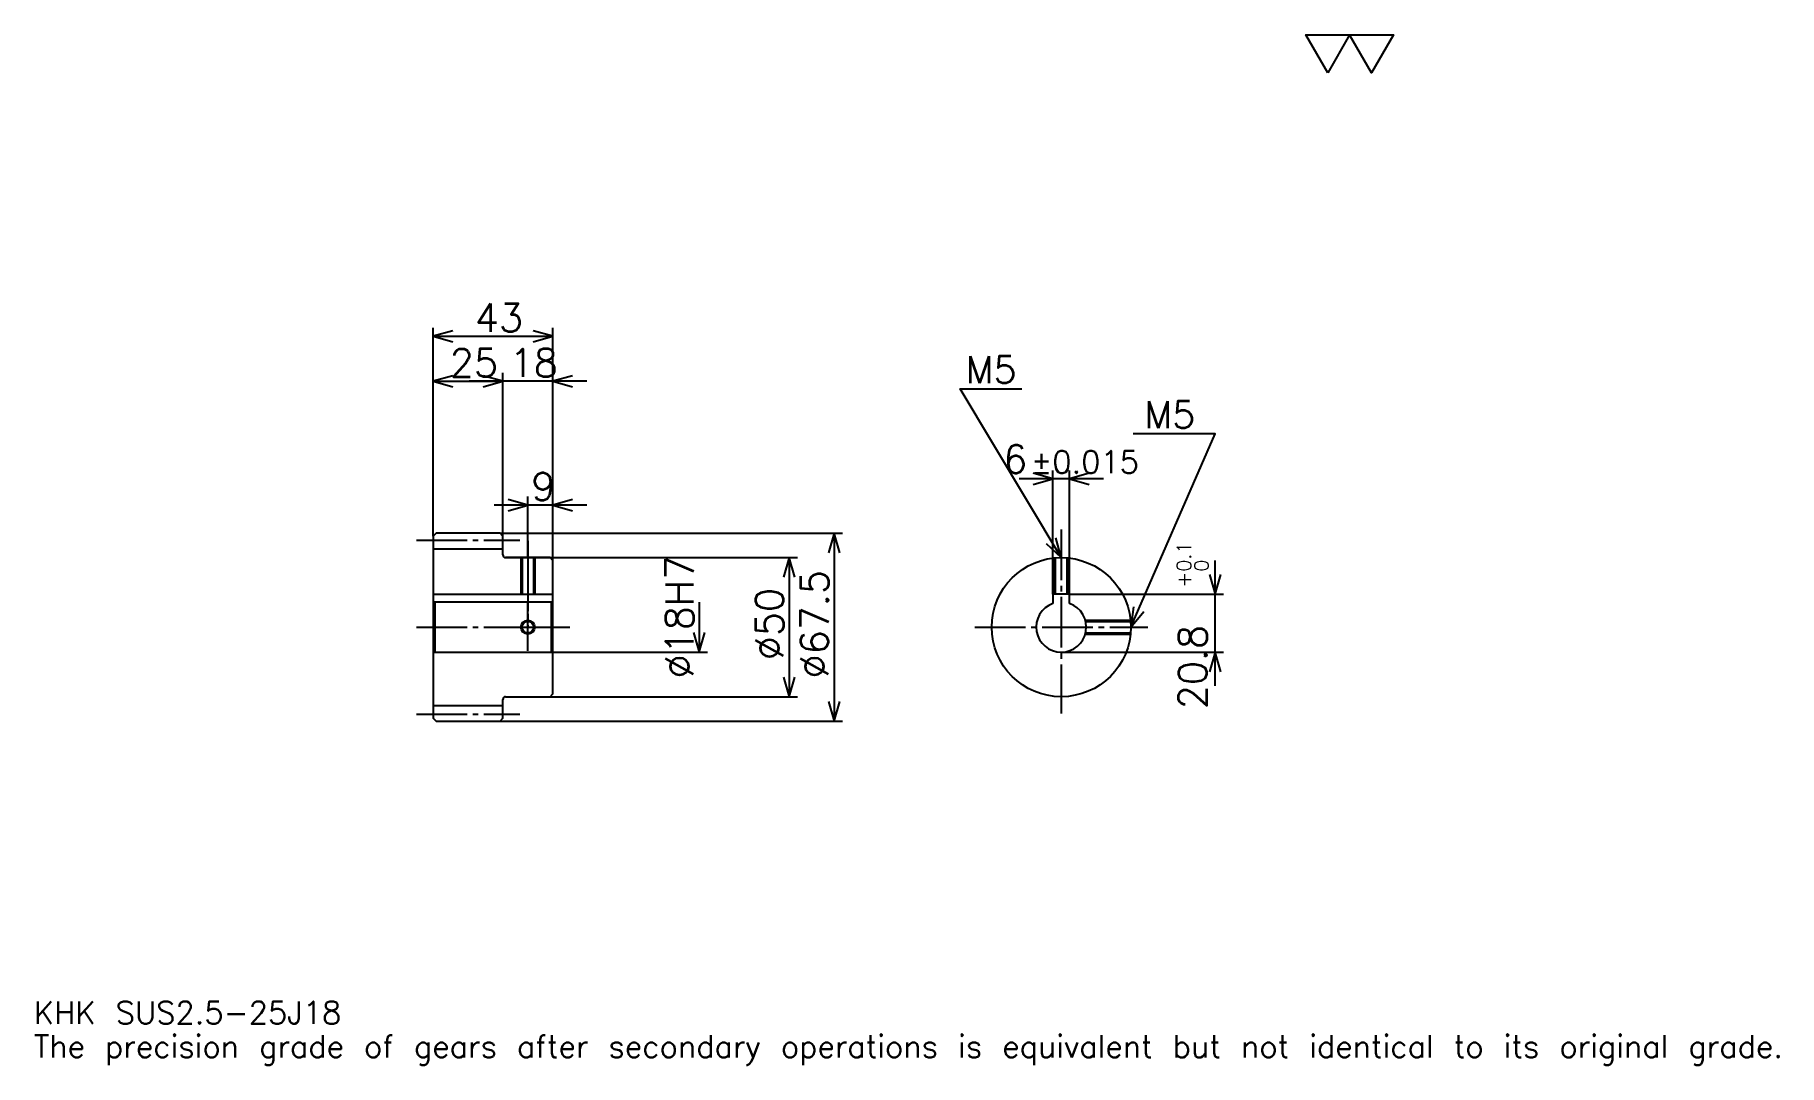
# Model space of a CAD drawing. Extents: x 21 to 647, y 7 to 378.
import ezdxf

# ---------------------------------------------------------------- set-up
doc = ezdxf.new("R2010")
doc.units = 0
doc.linetypes.add('DASHDOT', pattern=[24.260869, 18.195652, -2.021739, 2.021739, -2.021739])
doc.layers.get('0').update_dxf_attribs({"linetype": 'CONTINUOUS'})
doc.layers.add('DASHDOT', color=6, linetype='DASHDOT')
doc.styles.add('KANJI', font='TXT', dxfattribs={"bigfont": 'BIGFONT'})

msp = doc.modelspace()

# ---------------------------------------------------------------- linework, layer by layer
at = {"color": 5}
for p, q in [((163.760864, 198.521744), (163.760864, 272.315216)), ((206.760864, 198.521744), (206.760864, 272.315216)), ((163.760864, 269.282623), (206.760864, 269.282623)), ((163.760864, 253.108704), (188.760864, 253.108704)), ((218.891296, 253.108704), (176.630432, 253.108704)), ((188.760864, 198.521744), (188.760864, 256.141296)), ((386.456512, 176.571747), (386.456512, 221.108704)), ((392.456512, 176.571747), (392.456512, 221.108704)), ((404.586945, 218.07608), (374.32608, 218.07608)), ((218.891296, 208.630432), (185.630432, 208.630432)), ((197.760864, 198.521744), (197.760864, 211.663055)), ((163.760864, 197.521744), (163.760864, 198.521744)), ((187.760864, 198.521744), (206.760864, 198.521744)), ((188.760864, 197.521744), (188.760864, 198.521744)), ((197.760864, 189.771744), (197.760864, 198.521744)), ((197.760864, 189.771744), (197.760864, 198.521744)), ((206.760864, 198.521744), (310.880432, 198.521744)), ((206.760864, 188.771744), (206.760864, 198.521744)), ((307.847839, 198.521744), (307.847839, 131.021744)), ((189.760864, 189.771744), (206.760864, 189.771744)), ((206.760864, 189.771744), (294.706512, 189.771744)), ((291.673889, 189.771744), (291.673889, 139.771744)), ((444.782593, 143.641312), (444.782593, 188.702179)), ((392.456512, 176.571747), (447.815216, 176.571747)), ((259.32608, 173.771744), (259.32608, 155.771744)), ((206.760864, 155.771744), (262.358704, 155.771744)), ((389.456512, 155.771744), (447.815216, 155.771744)), ((189.760864, 139.771744), (206.760864, 139.771744)), ((206.760864, 139.771744), (294.706512, 139.771744)), ((187.760864, 131.021744), (206.760864, 131.021744)), ((206.760864, 131.021744), (310.880432, 131.021744))]:
    msp.add_line(p, q, dxfattribs=at)
at = {"color": 4}
for p, q in [((163.760864, 192.896744), (188.760864, 192.896744)), ((163.760864, 176.571747), (206.760864, 176.571747)), ((164.260864, 173.771744), (164.260864, 155.771744)), ((206.260864, 173.771744), (206.760864, 174.271744)), ((206.260864, 155.771744), (206.760864, 155.271744)), ((163.760864, 136.646744), (188.760864, 136.646744))]:
    msp.add_line(p, q, dxfattribs=at)
at = {"color": 7}
msp.add_lwpolyline([(485.217377, 363.913055), (477.332581, 377.580017), (508.871735, 377.580017), (500.986938, 363.913055), (493.102173, 377.580017), (485.217377, 363.913055)], dxfattribs=at)
at = {"color": 5}
for points in [[(170.836945, 271.304352), (163.760864, 269.282623), (170.836945, 267.260864)], [(199.684784, 267.260864), (206.760864, 269.282623), (199.684784, 271.304352)], [(170.836945, 255.130432), (163.760864, 253.108704), (170.836945, 251.086975)], [(181.684784, 251.086975), (188.760864, 253.108704), (181.684784, 255.130432)], [(181.684784, 251.086975), (188.760864, 253.108704), (181.684784, 255.130432)], [(213.836945, 255.130432), (206.760864, 253.108704), (213.836945, 251.086975)], [(389.456512, 189.771744), (353.065216, 250.42392), (375.304321, 250.42392)], [(414.456512, 164.771744), (444.782593, 234.25), (415.265198, 234.25)], [(379.380432, 216.054352), (386.456512, 218.07608), (379.380432, 220.097824)], [(399.532593, 220.097824), (392.456512, 218.07608), (399.532593, 216.054352)], [(190.684784, 206.608704), (197.760864, 208.630432), (190.684784, 210.652176)], [(213.836945, 210.652176), (206.760864, 208.630432), (213.836945, 206.608704)], [(309.869568, 191.445648), (307.847839, 198.521744), (305.82608, 191.445648)], [(384.082275, 194.799255), (389.456512, 189.771744), (387.54953, 196.879608)], [(293.695648, 182.695648), (291.673889, 189.771744), (289.652161, 182.695648)], [(442.760864, 183.647827), (444.782593, 176.571747), (446.804321, 183.647827)], [(415.434265, 172.065735), (414.456512, 164.771744), (419.140137, 170.448196)], [(257.304352, 162.847824), (259.32608, 155.771744), (261.347809, 162.847824)], [(446.804321, 148.695663), (444.782593, 155.771744), (442.760864, 148.695663)], [(289.652161, 146.847839), (291.673889, 139.771744), (293.695648, 146.847839)], [(305.82608, 138.097839), (307.847839, 131.021744), (309.869568, 138.097839)]]:
    msp.add_lwpolyline(points, dxfattribs=at)
at = {"color": 4}
for points in [[(188.760864, 190.771744), (188.760864, 197.521744), (187.760864, 198.521744), (164.760864, 198.521744), (163.760864, 197.521744), (163.760864, 155.271744)], [(189.760864, 139.771744), (205.760864, 139.771744), (206.760864, 140.771744), (206.760864, 188.771744), (205.760864, 189.771744), (189.760864, 189.771744)], [(195.260864, 189.771744), (195.260864, 176.571747)], [(195.695862, 189.771744), (195.695862, 176.571747)], [(199.825867, 189.771744), (199.825867, 176.571747)], [(200.260864, 189.771744), (200.260864, 176.571747)], [(386.956512, 176.571747), (386.956512, 189.646423)], [(387.39151, 176.571747), (387.39151, 189.68631)], [(391.521515, 176.571747), (391.521515, 189.68631)], [(391.956512, 176.571747), (391.956512, 189.646423)], [(392.456512, 173.257019), (392.456512, 176.571747), (386.456512, 176.571747), (386.456512, 173.257019)], [(163.760864, 155.271744), (164.260864, 155.771744), (206.260864, 155.771744), (206.260864, 173.771744), (164.260864, 173.771744), (163.760864, 174.271744)], [(398.102325, 167.271744), (414.331177, 167.271744)], [(398.216431, 166.836746), (414.371094, 166.836746)], [(398.102325, 162.271744), (414.331177, 162.271744)], [(398.216431, 162.706741), (414.371094, 162.706741)], [(163.760864, 155.271744), (163.760864, 132.021744), (164.760864, 131.021744), (187.760864, 131.021744), (188.760864, 132.021744), (188.760864, 138.771744)]]:
    msp.add_lwpolyline(points, dxfattribs=at)
for centre, radius in [((389.456512, 164.771744), 25), ((197.760864, 164.771744), 2.065)]:
    msp.add_circle(centre, radius, dxfattribs=at)
at = {"color": 7}
msp.add_circle((197.760864, 164.771744), 2.5, dxfattribs=at)
at = {"color": 4}
for centre, radius, start, end in [((189.760864, 190.771744), 1, 180, 270), ((389.456512, 164.771744), 9, 109.471220943, 70.528779057), ((189.760864, 138.771744), 1, 90, 180)]:
    msp.add_arc(centre, radius, start, end, dxfattribs=at)
at = {"layer": 'DASHDOT', "color": 7}
for p, q in [((157.695648, 196.021744), (194.82608, 196.021744)), ((389.456512, 199.880432), (389.456512, 133.706528)), ((197.760864, 189.771744), (197.760864, 164.771744)), ((157.695648, 164.771744), (212.82608, 164.771744)), ((358.391296, 164.771744), (420.521729, 164.771744)), ((157.695648, 133.521744), (194.82608, 133.521744))]:
    msp.add_line(p, q, dxfattribs=at)
for points in [[(197.760864, 195.83696), (197.760864, 170.506531)], [(197.760864, 156.206528), (197.760864, 173.33696)], [(189.195648, 164.771744), (206.32608, 164.771744)]]:
    msp.add_lwpolyline(points, dxfattribs=at)

# ---------------------------------------------------------------- texts
at = {"color": 7, "style": 'KANJI'}
for s, height, p in [('43', 10.108696, (178.690216, 270.900024)), ('25', 10.108696, (169.690216, 254.726105)), ('18', 10.108696, (191.190216, 254.726105)), ('M5', 9.704348, (355.086945, 252.445648)), ('M5', 9.704348, (419.308685, 236.271744)), ('6', 10.108696, (368.590149, 220.097824)), ('%%p0.015', 8.086957, (378.596527, 220.097824)), ('9', 10.108696, (198.97554, 210.247833)), ('KHK SUS2.5-25J18', 8.086957, (20.217392, 22.23913)), ('The precision grade of gears after secondary operations is equivalent but not identical to its original grade.', 8.086957, (20.217392, 10.108696))]:
    msp.add_text(s, height=height, dxfattribs=at).set_placement(p)
for s, height, p in [('%%c18H7', 10.108696, (257.304352, 146.32338)), ('0.1', 5.054348, (436.089111, 184.683533)), ('0', 5.054348, (442.356506, 184.683533)), ('%%c67.5', 10.108696, (305.82608, 146.32338)), ('+', 5.054348, (436.089111, 179.022675)), ('%%c50', 10.108696, (289.652161, 152.894028)), ('20.8', 10.108696, (441.749969, 135.268234))]:
    msp.add_text(s, height=height, rotation=90, dxfattribs=at).set_placement(p)

doc.saveas('drawing.dxf')
